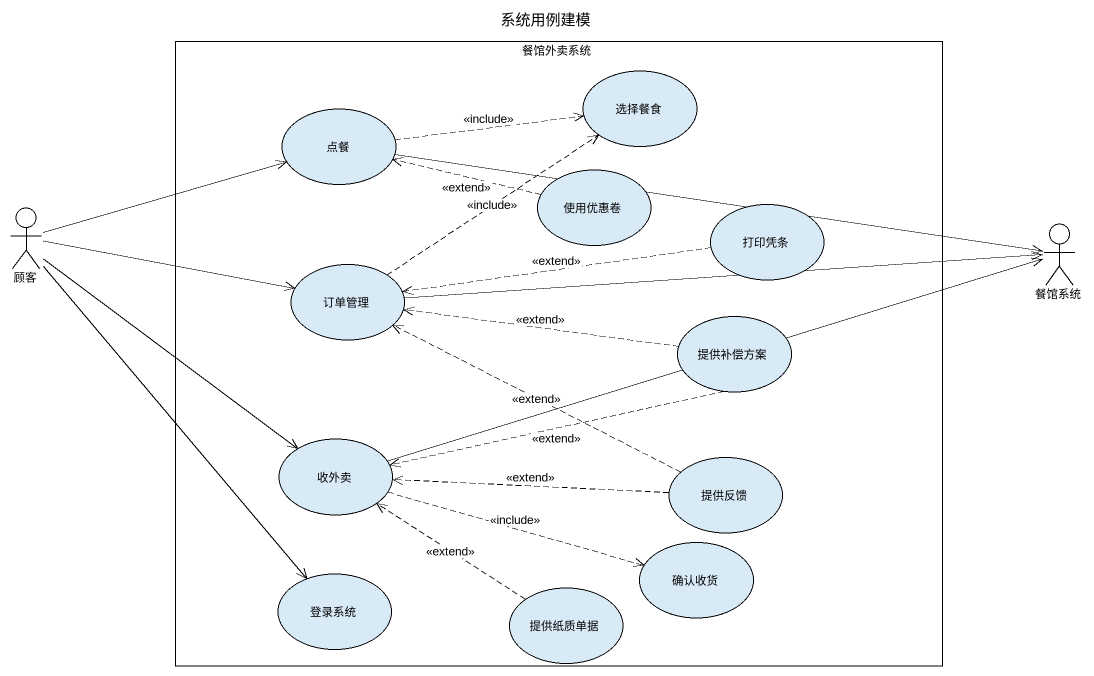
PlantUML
@startuml
title 系统用例建模
rectangle 餐馆外卖系统 {
  usecase 选择餐食
  usecase 点餐
  usecase 使用优惠卷
  usecase 打印凭条
  usecase 订单管理
  usecase 提供补偿方案
  usecase 收外卖
  usecase 提供反馈
  usecase 确认收货
  usecase 登录系统
  usecase 提供纸质单据
}
actor 顾客
actor 餐馆系统
点餐 .right.> 选择餐食 : <<include>>
顾客 -right-> 点餐
顾客 -right-> 订单管理
顾客 --> 收外卖
顾客 --> 登录系统
使用优惠卷 .left.> 点餐 : <<extend>>
打印凭条 .left.> 订单管理 : <<extend>>
订单管理 .up.> 选择餐食 : <<include>>
餐馆系统 <-left- 点餐
餐馆系统 <-left- 订单管理
餐馆系统 <-left- 收外卖
提供补偿方案 .left.> 订单管理 : <<extend>>
提供补偿方案 .left.> 收外卖 : <<extend>>
收外卖 .right.> 确认收货 : <<include>>
提供反馈 .left.> 订单管理 : <<extend>>
提供反馈 .left.> 收外卖 : <<extend>>
提供纸质单据 .up.> 收外卖 : <<extend>>
@enduml
